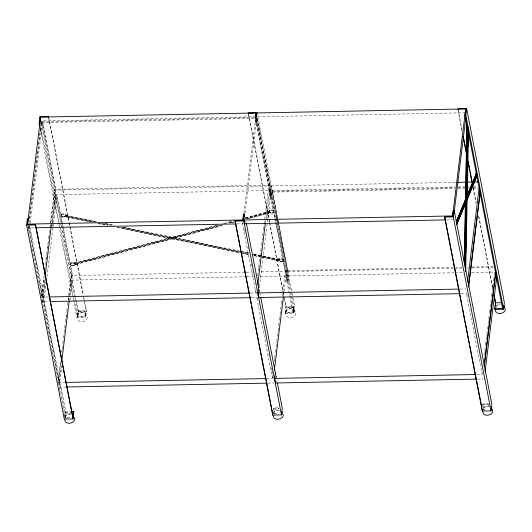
<?xml version="1.0" encoding="UTF-8"?>
<svg xmlns="http://www.w3.org/2000/svg" width="532" height="532" viewBox="0 0 532 532"><rect width="100%" height="100%" fill="white"/><g stroke="black" fill="none" stroke-linecap="round" stroke-linejoin="round"><path stroke-width="0.4" stroke-dasharray="2.66 2" d="M28.396 226.28L28.189 227.929L34.819 227.802M29.307 218.871L40.957 124.209M41.057 123.384L41.363 120.917L255.047 116.814M28.814 231.134L28.342 228.694L28.642 226.22M29.047 222.928L41.509 121.682L256.018 117.559M38.956 283.29L41.489 296.331L42.613 296.311L29.466 228.667L29.772 226.2M30.178 222.908L42.633 121.655L55.78 189.299L51.225 226.359M41.489 296.331L43.917 276.574M45.34 265.049L45.845 260.933M45.945 260.108L46.55 255.174M46.656 254.349L47.867 244.467M47.973 243.649L49.183 233.767M49.29 232.943L49.795 228.833M49.895 228.009L54.656 189.319L269.997 185.183L265.435 222.243M41.735 296.271L44.07 277.338M46.397 258.406L46.597 256.757M47.714 247.706L47.913 246.057M49.03 236.999L49.23 235.357M50.247 227.124L54.803 190.084L270.143 185.941L271.034 190.523L270.303 196.468L271.433 196.448L272.165 190.503L271.273 185.921L455.751 182.376M42.613 296.311L44.641 279.852M45.16 280.271L42.527 301.671L49.15 301.544M51.744 226.765L52.149 223.473M52.249 222.649L55.694 194.659L271.034 190.523M45.207 281.854L42.673 302.435L43.804 302.415L59.225 381.77L61.153 366.136M51.996 226.705L52.196 225.056M52.296 224.231L55.84 195.424L56.971 195.404L72.399 274.758L69.253 300.301M43.804 302.415L45.932 285.125M46.942 276.893L53.02 227.503M53.12 226.679L53.526 223.387M53.626 222.569L56.971 195.404M91.511 222.103L66.294 216.916L62.716 217.076L61.02 215.952L61.067 215.527L61.526 214.077L63.674 213.738L66.56 215.487L96.664 221.678M61.02 215.952L61.526 214.077M62.716 217.076L62.769 216.65L61.067 215.527M95.773 222.15L66.48 216.125L63.621 214.163L63.674 213.738M64.811 216.923L64.864 216.497C67.371 213.532 66.992 218.22 64.811 216.923L65.429 214.682L66.447 215.64L96.551 221.831M65.429 214.682L66.294 216.916L65.097 216.012M222.509 225.521L75.877 264.464L73.682 265.88L71.414 265.634L70.397 264.211L71.694 262.608L75.664 263.041L217.488 225.375M70.397 264.211L71.694 262.608M71.414 265.634L70.45 263.786M60.528 362.039L58.101 381.796L55.567 368.769M61.745 352.157L62.051 349.69M62.151 348.866L62.763 343.925M62.862 343.107L63.368 338.99M63.468 338.166L64.079 333.225M64.179 332.407L64.685 328.291M64.784 327.466L65.396 322.525M65.496 321.7L66.713 311.825M66.813 311.001L67.112 308.533M67.517 305.242L68.029 301.125M68.129 300.301L68.635 296.184M68.734 295.36L71.268 274.785L72.399 274.758M58.693 384.849L58.247 382.555L60.781 361.979M64.931 328.231L65.137 326.582M66.247 317.524L66.453 315.882M68.375 300.241L71.414 275.543L245.345 272.204M222.137 225.375L75.504 264.318L75.059 264.876L73.835 262.675L75.664 263.041L75.95 263.825L75.877 264.464L74.42 263.985M73.682 265.88L75.95 263.825L220.182 225.521M59.764 390.368L59.138 387.136L61.772 365.73M69.878 299.882L70.384 295.765M70.483 294.941L72.305 280.125L246.236 276.78M75.059 264.876L75.664 263.041L74.473 263.559M64.598 416.609L65.104 412.493L28.834 225.9M83.511 295.952L86.357 310.622L85.546 317.205L76.808 317.371L77.619 310.788L61.626 228.494M65.197 417.108L65.842 411.901L70.576 411.815M78.277 310.834L77.546 316.779L85.439 316.633L85.546 317.205M65.217 418.418L65.948 412.473L29.686 225.894M75.384 295.945L78.39 311.406L77.659 317.351L74.374 300.467M85.439 316.633L86.171 310.688M242.758 222.928L242.552 224.577L255.699 292.214L256.83 292.194M243.975 213.053L255.413 120.059M465.573 112.764L257.827 116.761L257.096 122.706L255.972 122.726L256.338 119.753M245.099 213.033L256.544 120.039M255.699 292.214L256.005 289.747M257.727 275.756L258.638 268.347M258.738 267.523L259.35 262.589M259.45 261.764L260.055 256.83M260.155 256.005L260.667 251.889M260.766 251.064L261.372 246.13M261.471 245.305L261.983 241.189M262.083 240.371L263.3 230.489M263.4 229.671L264.005 224.73M264.105 223.906L268.766 186.054L255.932 120.046M270.303 196.468L269.411 191.886L270.143 185.941M273.441 377.654L272.317 377.68L256.889 298.319L257.395 294.203M266.512 220.115L270.057 191.307L271.187 191.287L276.693 219.63M271.433 196.448L270.542 191.866L271.273 185.921M245.086 218.419L269.857 212.088L268.979 213.179L268.401 211.61L270.648 209.768L272.909 210.014L273.933 211.437L272.63 213.039L268.979 213.179L248.151 218.712M259.436 286.775L267.337 222.569M267.436 221.744L267.742 219.27M267.842 218.453L271.187 191.287M268.979 213.179L268.773 211.756L269.272 210.772L270.549 212.554L270.495 212.98L269.272 210.772M277.245 218.027L272.311 191.261L454.867 187.756M268.321 212.248L270.648 209.768M273.88 211.862L272.909 210.014M272.63 213.039L273.933 211.437M253.604 254.622L279.174 260.062L277.711 260.587L278.09 259.004L279.513 258.725L281.608 258.579L283.303 259.696L283.257 260.121L282.805 261.578L280.65 261.91L277.711 260.587L260.627 257.076M277.711 260.587L278.09 259.004L261.006 255.493M279.513 258.725L278.894 260.973L279.513 258.725L277.983 259.157L260.893 255.646M280.65 261.91L280.703 261.485L277.79 259.949L260.707 256.437M283.257 260.121L281.554 259.004L281.608 258.579M282.805 261.578L283.303 259.696M272.317 377.68L272.617 375.206M274.339 361.215L274.645 358.748M274.745 357.923L275.357 352.982M275.456 352.157L275.962 348.041M276.061 347.223L276.673 342.282M276.773 341.458L277.278 337.341M277.378 336.517L277.99 331.582M278.09 330.758L278.595 326.641M278.695 325.817L279.307 320.882M279.406 320.058L280.012 315.117M280.111 314.292L280.623 310.176M280.723 309.358L281.328 304.417M281.428 303.592L281.94 299.476M282.346 296.184L285.485 270.668L276.194 222.888M283.47 296.164L286.608 270.642L277.637 224.484M288.045 281.907L287.154 277.332L287.885 271.387L288.776 275.962L288.045 281.907L286.914 281.933L286.03 277.352L286.761 271.406L261.086 271.899M453.59 268.281L287.632 271.473L278.768 224.464M286.914 281.933L287.646 275.988L286.761 271.406M285.139 312.796L285.87 306.851L294.801 306.618L293.99 313.195L285.252 313.368L285.139 312.796L293.032 312.643L293.764 306.698M273.275 410.717L273.435 407.918L278.961 407.811M285.252 313.368L286.063 306.784L284.161 297.009M290.911 292.015L293.877 307.27L293.145 313.215L274.798 218.818M482.225 372.001L482.019 373.65L466.591 294.289L466.797 292.647M484.246 355.542L484.752 351.433M484.858 350.608L485.463 345.667M485.563 344.842L486.068 340.733M486.168 339.908L486.78 334.967M486.88 334.149L488.097 324.274M488.196 323.449L489.413 313.574M489.513 312.75L490.118 307.815M490.225 306.991L490.73 302.874M490.83 302.05L491.435 297.115M491.541 296.291L492.147 291.35M492.246 290.532L492.752 286.416M492.858 285.591L494.068 275.716M494.175 274.891L494.474 272.424M482.81 405.377L482.996 403.888L488.522 403.781M482.803 406.927L482.996 403.888M64.857 417.314L65.669 415.605L67.471 414.328L69.785 413.829L71.248 414.102M273.295 413.311L274.113 411.595L275.915 410.325L278.223 409.826M495.937 307.569L496.649 306.073L498.225 304.956L500.246 304.517M483.422 409.268L484.133 407.771L485.709 406.661L487.731 406.222L489.659 406.581M269.857 212.088L268.613 213.033L246.981 218.778M496.183 305.867L497.992 304.59L500.299 304.091M483.668 407.572L485.477 406.295L487.784 405.796L489.985 406.209M278.01 259.643L281.554 259.004M279.174 260.062L277.824 260.434L260.74 256.916M216.318 225.442L75.291 262.894L75.504 264.318L73.782 263.094L71.647 263.034M223.533 223.526L231.54 221.398M245.166 217.781L268.401 211.61L270.549 212.554L272.683 212.62M224.697 223.46L231.912 221.545M245.531 217.927L269.91 211.663M218.645 225.442L75.218 263.533L73.782 263.094M229.059 222.675L233.867 221.398M230.602 222.755L233.807 221.904M245.824 218.712L269.059 212.541L270.549 212.554M231.753 222.822L234.16 222.183M61.473 214.496L63.621 214.163M280.703 261.485L282.851 261.152M62.769 216.65L66.261 216.431L93.925 222.123M253.957 118.443L42.533 122.506L55.68 190.143M272.165 190.503L454.98 186.991M458.305 186.925L464.955 186.798M473.261 186.639L477.417 186.559M458.185 187.69L464.828 187.563M468.147 187.503L469.803 187.47M473.121 187.404L478.102 187.311M269.411 191.886L270.542 191.866M272.204 192.112L454.76 188.607M458.085 188.541L464.722 188.414M473.021 188.255L477.995 188.162M236.906 223.919L243.536 223.792M446.587 219.889L453.237 219.763M28.342 228.694L29.466 228.667M285.485 270.668L286.608 270.642M287.739 270.622L461.995 267.277M471.951 267.084L493.53 266.672M246.176 272.185L252.8 272.058M454.421 268.268L462.394 268.035M466.551 267.955L468.532 267.995M471.851 267.935L493.423 267.516M247.067 276.766L253.691 276.64M260.314 276.514L287.646 275.988M288.776 275.962L454.142 272.79M454.973 272.77L462.454 272.63M471.591 272.451L494.029 272.018M286.03 277.352L287.154 277.332M48.259 296.969L41.636 297.095L42.121 299.583M250.353 293.085L256.976 292.959L257.422 295.247M460.034 289.056L465.852 288.942M251.244 297.661L257.042 297.548M460.925 293.631L466.744 293.524M256.889 298.319L258.013 298.299M466.591 294.289L467.721 294.269M77.619 310.788L86.357 310.622M78.39 311.406L86.277 311.26L83.311 295.998M293.877 307.27L285.983 307.423L283.968 297.055M275.21 377.055L276.341 377.028L276.042 375.506M58.247 382.555L64.871 382.428M266.964 378.545L273.588 378.418M476.645 374.521L482.464 374.408M59.138 387.136L65.762 387.01M267.855 383.126L273.654 383.013M477.537 379.097L483.355 378.983M65.104 412.493L70.689 412.386M273.548 408.49L279.074 408.383M483.103 404.46L488.629 404.353M69.845 417.76L65.11 417.846L60.555 394.412M274.286 413.829L278.229 413.756M482.265 409.833L485.417 409.773M65.15 215.586L66.447 215.64L66.181 217.069L90.586 222.09M270.595 210.193L272.863 210.439M71.468 265.209L73.735 265.455M279.453 410.491L276.155 410.684L274.572 411.801L273.86 413.298L273.568 411.768M71.015 414.495L67.71 414.687L66.134 415.805L65.423 417.301L65.123 415.778M105.609 223.52L114.56 225.362M123.51 227.204L239.041 250.971M242.293 251.643L248.803 252.979M253.684 253.983L260.195 255.32M104.684 223.507L114.453 225.515M123.397 227.357L239.739 251.29M240.557 251.463L248.69 253.132M253.571 254.136L260.082 255.48M102.277 223.487L112.039 225.495M121.801 227.503L239.772 251.776M240.59 251.942L248.723 253.618M100.428 223.46L110.191 225.468M119.959 227.477L248.504 253.924M253.385 254.928L259.895 256.271M98.021 223.44L107.783 225.448M117.545 227.457L240.398 252.733M241.215 252.9L249.348 254.575M254.23 255.579L259.922 256.75M97.915 223.593L106.859 225.435M116.621 227.443L240.291 252.886M241.102 253.052L249.235 254.728M254.116 255.732L259.815 256.903M279.227 259.636L277.983 259.157L278.948 260.547M73.835 262.675L75.105 264.451M457.926 108.834L462.202 130.832M473.287 187.869L476.14 202.532M478.833 216.384L492.772 288.091M458.005 110.284L462.128 131.497M473.074 187.789L476.087 203.291M478.62 216.344L492.738 288.956M257.894 116.761L277.85 219.43M278.01 220.248L278.642 223.507M278.801 224.318L292.108 292.766M292.268 293.578L294.801 306.618M272.311 191.261L277.824 219.61M277.977 220.414L278.608 223.653M277.405 218.838L278.03 222.077M278.189 222.888L287.632 271.473M257.288 119.055L276.48 217.768M276.64 218.585L277.272 221.851M277.431 222.669L290.751 291.197M257.009 118.357L269.997 185.183M276.853 220.441L277.478 223.679M256.743 118.39L269.89 186.027M293.97 309.917A3.997 2.926 -11 0 1 287.739 312.603A3.997 2.926 -11 0 1 288.371 307.456A3.997 2.926 -11 0 1 293.97 309.917L294.269 311.439L293.923 309.963L292.613 308.906L290.685 308.547L288.663 308.979L287.087 310.096L286.376 311.592L286.076 310.07M256.358 118.889L257.096 122.706M256.291 119.274L275.456 217.867M275.616 218.679L276.248 221.937M276.407 222.755L289.714 291.197M289.873 292.015L293.99 313.195M270.057 191.307L275.25 218.027M275.41 218.838L276.042 222.077M255.446 119.288L274.638 218.007M255.38 119.673L255.972 122.726M248.683 114.486L269.591 222.043M269.751 222.855L284.002 296.191M248.291 113.496L268.746 218.738M268.906 219.556L269.378 222.004M269.538 222.815L283.809 296.244M259.284 289.282L259.729 291.569M245.857 220.913L246.176 222.542M259.317 290.173L259.636 291.802M259.796 292.613L260.587 296.69M275.948 375.725L277.059 381.431M244.634 229.445L245.106 231.886M247.959 246.555L248.431 249.003M251.284 263.673L251.762 266.113M268.879 354.172L269.352 356.6M271.553 367.938L272.025 370.372M272.185 371.176L272.657 373.61M48.665 116.694L69.094 221.804M69.253 222.622L69.885 225.881M70.044 226.692L83.351 295.14M48.585 117.333L68.881 221.758M69.04 222.576L69.679 225.841M69.832 226.652L83.158 295.187M85.532 313.92A3.997 2.926 -11 0 1 79.295 316.607A3.997 2.926 -11 0 1 79.926 311.459A3.997 2.926 -11 0 1 85.532 313.92L85.825 315.443L85.479 313.966L84.169 312.909L82.247 312.55L80.226 312.982L78.65 314.099L77.938 315.596L77.639 314.073M56.864 196.248L61.905 222.163M62.058 222.975L72.292 275.609M41.363 120.917L75.225 295.134M41.19 123.377L61.466 227.676M40.598 126.689L74.214 299.649M40.226 129.15L76.808 317.371M27.923 226.552L28.203 227.995M28.974 231.952L31.508 244.993M31.667 245.804L32.139 248.251M32.299 249.062L34.833 262.103M34.992 262.921L35.471 265.362M35.624 266.18L38.158 279.214M38.317 280.032L38.796 282.479M42.281 300.4L44.808 313.421M44.881 313.774L45.439 316.68M45.506 317.012L48.811 334.016M48.924 334.588L52.116 351.02M52.249 351.679L54.796 364.786M54.936 365.517L55.421 368.024M59.923 391.18L60.395 393.6M275.224 414.308A3.997 2.926 -11 0 1 274.093 410.505A3.997 2.926 -11 0 1 279.214 408.875M66.779 418.312A3.997 2.926 -11 0 1 65.835 414.282A3.997 2.926 -11 0 1 71.361 413.085M484.778 410.278A3.997 2.926 -11 0 1 483.468 409.221M483.123 407.745A3.997 2.926 -11 0 1 489.36 405.058M77.373 315.609L77.699 319.805L79.381 321.168L81.855 321.634L84.455 321.069L86.483 319.639L87.401 317.71L85.998 313.747L84.495 312.537L82.3 312.124L79.986 312.623L78.184 313.9L77.373 315.609M285.81 311.606L286.136 315.802L287.825 317.165L290.299 317.631L292.899 317.065L294.928 315.636L295.839 313.707L294.435 309.744L292.939 308.533L290.738 308.121L288.43 308.62L286.628 309.897L285.81 311.606"/><path stroke-width="0.8" d="M464.203 261.717L465.367 203.716M465.434 200.404L466.916 124.461M464.443 264.843L465.686 202.699M465.739 200.218L466.983 125.878L467.542 125.865M465.221 268.141L468.034 128.112M465.42 270.156L465.473 267.669M465.773 252.753L466.005 241.156M466.305 226.24L466.537 214.642M466.837 199.726L467.069 188.129M467.369 173.213L467.601 161.615M467.901 146.699L468.133 135.101M465.693 271.626L468.586 127.454M71.361 411.795L73.735 411.755L73.03 418.903L64.292 419.076L26.6 225.149L27.411 218.566L28.256 218.552L27.524 224.497L35.418 224.344L73.11 418.272M39.587 125.891L39.115 123.444L39.927 116.86L48.665 116.694L48.585 117.333M27.524 224.497L40.618 117.1L255.958 112.964L255.227 118.909L256.358 118.889M73.03 418.903L35.418 224.344M45.047 276.56L51.119 227.177M61.759 361.195L69.153 301.119M72.997 417.7L73.735 411.755M277.378 383.06L282.286 408.317L281.475 414.9L272.736 415.066L235.044 221.146L235.117 220.507L243.011 220.354L243.742 214.409L244.587 214.396M281.475 414.9L243.782 220.973L244.654 214.01L243.523 214.03L242.792 219.975L27.451 224.112M255.54 118.543L256.178 113.343M256.291 119.274L257.102 112.691L248.364 112.857L248.291 113.496L252.235 113.416M445.763 219.909L244.66 223.773L244.846 222.283M257.741 284.786L265.335 223.061M460.094 293.651L258.998 297.514L258.106 292.933L258.838 286.987M274.352 370.245L283.37 296.989M476.705 379.11L275.609 382.974L274.718 378.398L275.45 372.453L275.749 373.976M275.609 382.974L275.789 381.491M272.736 415.066L272.816 414.435M444.599 217.116L444.679 216.477L452.572 216.331L453.304 210.386L454.148 210.366L491.841 404.293L491.036 410.877L482.298 411.043L444.599 217.116L453.337 216.95L491.036 410.877M457.846 109.466L457.926 108.834L466.664 108.661L504.356 302.588L503.551 309.172L494.813 309.338L495.432 302.821L501.743 302.701M452.572 216.331L465.666 108.934L257.089 112.944M467.701 129.13L465.008 115.264L465.666 108.934M453.337 216.95L454.148 210.366M503.551 309.172L465.852 115.245L466.664 108.661M454.049 213.179L465.799 117.692M467.595 281.521L479.139 187.676M468.386 286.921L480.13 191.434M468.632 286.861L480.183 193.016M484.06 366.222L495.605 272.377M484.306 366.162L495.857 272.317M485.098 371.562L496.642 277.717M482.298 411.043L482.371 410.405M494.813 309.338L494.993 307.855M495.179 306.365L495.545 303.393L494.002 295.479M467.202 126.217L466.897 127.487L467.435 127.66M456.509 221.053L465.773 198.808M467.049 195.736L476.359 173.552L476.353 172.474L475.987 174.257L476.459 173.811M456.237 221.877L465.819 198.868M466.777 196.567L476.359 173.552M456.449 223.4L476.885 174.303M456.868 224.025L477.31 174.928M456.602 224.856L477.683 174.223M39.115 123.444L39.96 123.431L40.618 117.1M465.008 115.264L465.852 115.245M468.047 127.288L466.897 127.487L467.428 126.55L466.983 125.878M457.414 182.343L478.188 181.944M452.499 215.945L243.922 219.955L244.66 223.773M26.6 225.149L35.338 224.983M235.044 221.146L243.782 220.973M35.644 227.782L236.082 223.932M49.09 296.949L249.521 293.099M258.106 292.933L459.202 289.069M49.981 301.531L250.412 297.681M494.7 308.766L502.594 308.613M65.702 382.415L266.133 378.565M274.718 378.398L474.983 374.548M66.593 386.99L267.024 383.14M503.997 305.72L505.4 309.684L504.482 311.606L502.454 313.042L499.854 313.601L497.38 313.142L495.698 311.779L495.252 309.877M491.482 407.419L492.885 411.389L491.967 413.311L489.939 414.747L487.339 415.306L484.865 414.84L483.182 413.477L482.737 411.582M281.92 411.449L283.323 415.412L282.412 417.334L280.384 418.77L277.784 419.329L275.31 418.87L273.621 417.507L273.182 415.605M74.44 417.52L74.886 419.416L73.968 421.344L71.94 422.774L69.34 423.339L66.866 422.874L65.183 421.51L64.738 419.615M468.499 133.213L502.7 309.185M463.784 138.978L466.797 154.46M468.22 161.795L469.962 170.759M470.281 172.388L472.183 182.163M494.674 297.867L495.618 302.755M463.079 136.392L466.883 155.969M467.841 160.864L471.964 182.077M444.679 216.477L461.962 305.408M462.281 307.037L464.662 319.273M464.975 320.909L469.417 343.752M469.736 345.381L482.265 409.833M246.329 223.354L258.845 287.726M260.747 297.508L275.636 374.096M243.523 214.03L243.969 216.318M235.117 220.507L240.67 249.062M240.989 250.692L251.297 303.719M251.616 305.355L258.752 342.069M259.064 343.699L266.2 380.413M266.519 382.043L272.703 413.863M39.927 116.86L40.239 118.49"/></g></svg>
